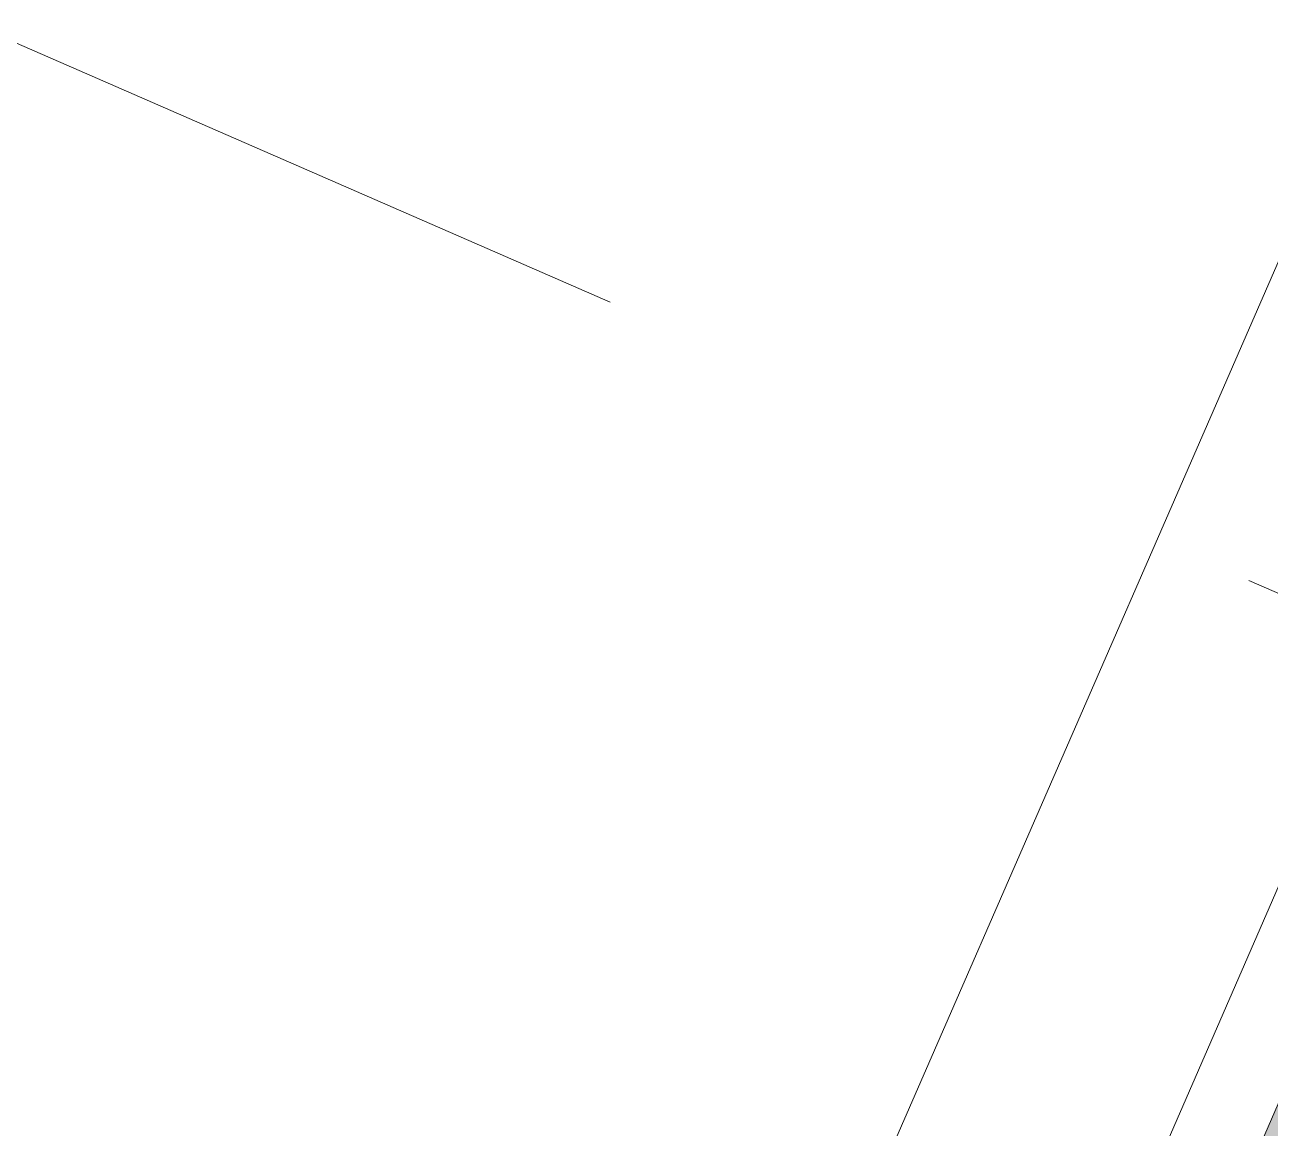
# Model space of a CAD drawing. Header units: millimetres. Extents: x -99530 to 90294, y -97212 to 56397.
# Drawn here: x -23782 to -23278, y -31525 to -31078 of the extents above; entities that cross this region are included whole.
import ezdxf
from ezdxf.enums import TextEntityAlignment as Align

# ---------------------------------------------------------------- set-up
doc = ezdxf.new("R2010")
doc.units = ezdxf.units.MM
doc.header["$MEASUREMENT"] = 0
doc.linetypes.add('Dashed', pattern=[564.444447, 282.222223, -282.222223])
for name, color, linetype, lineweight, true_color in [('A-20-M_Roof_Accessory_Pen_No__81', 7, 'Continuous', 20, 0x6a6a6a), ('New_A-05-M_Gross_Int_Circulation_Pen_No__74', 7, 'Continuous', 20, 0x606060), ('New_A-25-M_Curtain_Wall_Pen_No__165', 7, 'Continuous', 0, 0x006060)]:
    doc.layers.add(name, color=color, linetype=linetype, lineweight=lineweight, true_color=true_color)
for name, color, linetype in [('A-95-MC_Marker_Section_P2.Marker', 7, 'Continuous'), ('New_A-05-M_Gross_Int_Circulation', 7, 'Continuous'), ('New_A-25-M_Curtain_Wall', 7, 'Continuous')]:
    doc.layers.add(name, color=color, linetype=linetype)
for name, color, linetype, lineweight in [('A-95-MC_Marker_Section_P2.Marker_Pen_No__1', 7, 'Continuous', 13), ('New_A-25-M_Curtain_Wall_Pen_No__1', 7, 'Continuous', 13), ('New_ArchiCAD Zone Stamps_Pen_No__6', 7, 'Continuous', 35)]:
    doc.layers.add(name, color=color, linetype=linetype, lineweight=lineweight)
doc.styles.add('GENERATED_STYLE_1', font='')
doc.styles.add('GENERATED_STYLE_3', font='')
doc.styles.get('GENERATED_STYLE_1').set_extended_font_data('Arial', bold=True)
doc.styles.get('GENERATED_STYLE_3').set_extended_font_data('Arial')

# ---------------------------------------------------------------- blocks, each defined once
blk = doc.blocks.new('Entrance Lobby_INB 0150_36_1', base_point=(-25522.95, -29171.48))
at = {"layer": 'New_A-05-M_Gross_Int_Circulation_Pen_No__74', "linetype": 'Continuous'}
blk.add_line((-23384.34, -31680.11), (-21670.58, -27740.07), dxfattribs=at)
at = {"layer": 'New_ArchiCAD Zone Stamps_Pen_No__6'}
for tag, height, style, p in [('ROOM_NAME', 250, 'GENERATED_STYLE_1', (-26251.09, -27657.51)), ('zoneNameLine2', 250, 'GENERATED_STYLE_1', (-26439.52, -28089.65)), ('ROOM_NUMBER', 200, 'GENERATED_STYLE_3', (-26627.96, -28510.35)), ('measuredAreaCode', 200, 'GENERATED_STYLE_3', (-26784.98, -28870.46)), ('DUMMY_649', 200, 'GENERATED_STYLE_3', (-26477.58, -29004.5)), ('DUMMY_650', 200, 'GENERATED_STYLE_3', (-25988.24, -29217.88)), ('DUMMY_651', 133.33, 'GENERATED_STYLE_3', (-25708.95, -29324.43))]:
    blk.add_attdef(tag, text='', height=height, rotation=336.4404, dxfattribs=dict(at, style=style)).set_placement(p, align=Align.TOP_LEFT)
blk = doc.blocks.new('Curtain Wall_13_1')
at = {"layer": 'New_A-25-M_Curtain_Wall_Pen_No__165', "linetype": 'Continuous', "lineweight": 0, "true_color": 0x001818}
blk.add_hatch(color=168, dxfattribs=at).paths.add_polyline_path([(-23316.41, -31636.75), (-22905.58, -30692.23), (-22914.75, -30688.24), (-23325.58, -31632.76)])
at = {"layer": 'New_A-25-M_Curtain_Wall_Pen_No__1', "linetype": 'Continuous'}
blk.add_line((-22914.75, -30688.24), (-23325.58, -31632.76), dxfattribs=at)
blk = doc.blocks.new('Cutting Plane_5_1', base_point=(18850.6, -50545.38))
at = {"layer": 'A-95-MC_Marker_Section_P2.Marker_Pen_No__1', "linetype": 'Dashed'}
blk.add_line((-6470.97, -38635.45), (-31881.57, -27555.16), dxfattribs=at)

msp = doc.modelspace()

# ---------------------------------------------------------------- linework, layer by layer
at = {"layer": 'A-20-M_Roof_Accessory_Pen_No__81', "linetype": 'Continuous', "flags": 128}
msp.add_lwpolyline([(-23481.82, -31649.92), (-21883.01, -27983.34), (-21576.8, -28116.86)], dxfattribs=at)

# ---------------------------------------------------------------- block references
at = {"layer": 'A-95-MC_Marker_Section_P2.Marker'}
msp.add_blockref('Cutting Plane_5_1', (18850.6, -50545.38), dxfattribs=at)
at = {"layer": 'New_A-05-M_Gross_Int_Circulation', "linetype": 'Continuous'}
msp.add_blockref('Entrance Lobby_INB 0150_36_1', (-25522.95, -29171.48), dxfattribs=at)
at = {"layer": 'New_A-25-M_Curtain_Wall', "linetype": 'Continuous', "lineweight": 0}
msp.add_blockref('Curtain Wall_13_1', (0, 0), dxfattribs=at)

doc.saveas('drawing.dxf')
